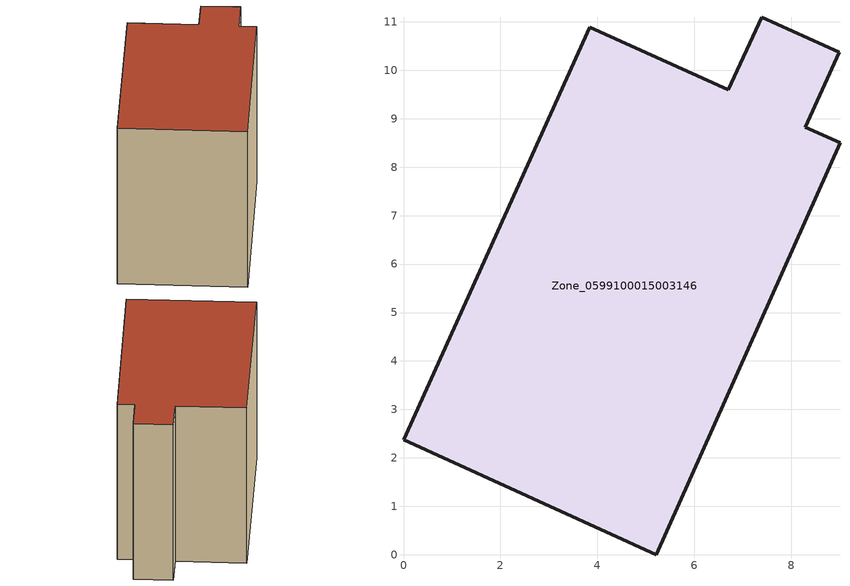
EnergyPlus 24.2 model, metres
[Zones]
Zone_0599100015003146
 floor ground (C_G): 9.01,8.5 5.22,0 0,2.37 3.85,10.89 6.71,9.59 7.4,11.09 9,10.37 8.3,8.82 z0.86
 wall outside (C_F): 8.3,8.82 9,10.37 7.4,11.09 6.71,9.59 3.85,10.89 0,2.37 5.22,0 9.01,8.5 8.3,8.82 z0.86:8.69
 roof outside (C_R): 5.22,0 9.01,8.5 8.3,8.82 9,10.37 7.4,11.09 6.71,9.59 3.85,10.89 0,2.37 z8.69
[BUILDING]
Pand.0599100015003146: North Axis=0; Terrain=City; Loads Convergence Tolerance Value=0.04; Temperature Convergence Tolerance Value=0.4; Solar Distribution=FullExterior; Maximum Number of Warmup Days=25; Minimum Number of Warmup Days=1
[Site:Location]
Rotterdam.The.Hague.AP_ZH_NLD Design_Conditions: Latitude=51.96; Longitude=4.45; Time Zone=1; Elevation=-4.5
[SITE:GROUNDTEMPERATURE:BUILDINGSURFACE]
18, 18, 18, 18, 18, 18, 18, 18, 18, 18, 18, 18
[MATERIAL] Thermal Absorptance=0.9; Solar Absorptance=0.7; Visible Absorptance=0.7
Name | Roughness | Thickness | Conductivity | Density | Specific Heat
G.TI.1965-1974 | MediumSmooth | 0.15 | 0.882353 | 540 | 1210
F.TI.1965-1974 | Rough | 0.3 | 0.697674 | 1920 | 840
R.TI.1965-1974 | MediumRough | 0.2 | 0.232558 | 1500 | 1000
[CONSTRUCTION]
C_G: G.TI.1965-1974
C_F: F.TI.1965-1974
C_R: R.TI.1965-1974
[ZONE]
Zone_0599100015003146: Type=1; Multiplier=1; Ceiling Height=Autocalculate; Volume=Autocalculate; Floor Area=autocalculate; Part of Total Floor Area=Yes
[ZONEINFILTRATION:DESIGNFLOWRATE]
Infil_Zone_0599100015003146: Zone or ZoneList or Space or SpaceList=Zone_0599100015003146; Schedule=AlwaysOn; Design Flow Rate Calculation Method=Flow/Area; Flow Rate per Floor Area=0.003; Constant Term Coefficient=1; Temperature Term Coefficient=0; Velocity Term Coefficient=0; Velocity Squared Term Coefficient=0
[HVACTEMPLATE:ZONE:IDEALLOADSAIRSYSTEM]
Zone_0599100015003146: Maximum Heating Supply Air Temperature=50; Minimum Cooling Supply Air Temperature=13; Maximum Heating Supply Air Humidity Ratio=0.0156; Minimum Cooling Supply Air Humidity Ratio=0.0077; Heating Limit=NoLimit; Cooling Limit=NoLimit; Dehumidification Control Type=ConstantSensibleHeatRatio; Cooling Sensible Heat Ratio=0.7; Dehumidification Setpoint=60; Humidification Control Type=None; Humidification Setpoint=30; Outdoor Air Method=None; Outdoor Air Flow Rate per Person=0.00944; Outdoor Air Flow Rate per Zone Floor Area=0; Outdoor Air Flow Rate per Zone=0; Demand Controlled Ventilation Type=None; Outdoor Air Economizer Type=NoEconomizer; Heat Recovery Type=None; Sensible Heat Recovery Effectiveness=0.7; Latent Heat Recovery Effectiveness=0.65
[ZONECONTROL:THERMOSTAT]
ThermostatControl_Zone_0599100015003146: Zone or ZoneList=Zone_0599100015003146; Control Type Schedule=DualSetpointControlType; Control 1=Thermostat_Zone_0599100015003146; Temperature Difference Between Cutout And Setpoint=0
[THERMOSTATSETPOINT:DUALSETPOINT]
Thermostat_Zone_0599100015003146: Heating Setpoint Temperature Schedule=HeatingSetpoint_Zone_0599100015003146; Cooling Setpoint Temperature Schedule=CoolingSetpoint_Zone_0599100015003146
[SCHEDULE:COMPACT]
HeatingSetpoint_Zone_0599100015003146: Through: 12/31, For: AllDays, Until: 24:00, 21
CoolingSetpoint_Zone_0599100015003146: Through: 12/31, For: AllDays, Until: 24:00, 24
DualSetpointControlType: Through: 12/31, For: AllDays, Until: 24:00, 4
AlwaysOn: Through: 12/31, For: AllDays, Until: 24:00, 1
